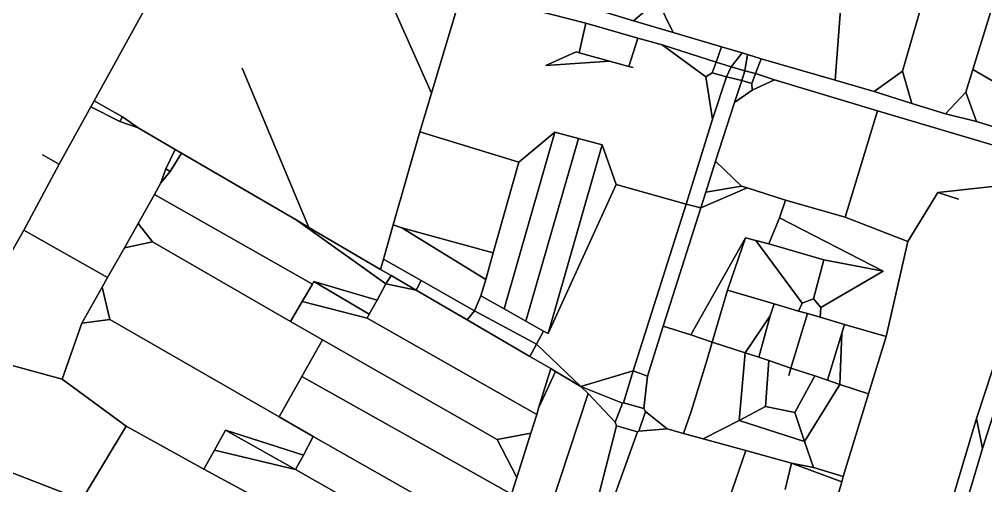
# Model space of a CAD drawing. Header units: metres. Extents: x 327752 to 330295, y 2791504 to 2794271.
# Drawn here: x 328737 to 329452, y 2792844 to 2793189 of the extents above; entities that cross this region are included whole.
import ezdxf

# ---------------------------------------------------------------- set-up
doc = ezdxf.new("R2010")
doc.units = ezdxf.units.M

msp = doc.modelspace()

# ---------------------------------------------------------------- linework, layer by layer
for p, q in [((328849.05, 2793231.64), (328792.1, 2793128.47)), ((328792.1, 2793128.47), (328849.05, 2793231.64)), ((329390.12, 2793150.34), (329413.78, 2793232.14)), ((329413.78, 2793232.14), (329390.12, 2793150.34)), ((329041.55, 2793134.05), (328999.44, 2793229.22)), ((328999.44, 2793229.22), (329041.55, 2793134.05)), ((329064.16, 2793209.38), (329041.55, 2793134.05)), ((329041.55, 2793134.05), (329064.16, 2793209.38)), ((329064.16, 2793209.38), (329155.87, 2793185.84)), ((329155.87, 2793185.84), (329064.16, 2793209.38)), ((329442.08, 2793151.47), (329460.45, 2793210.48)), ((329460.45, 2793210.48), (329442.08, 2793151.47)), ((329191.18, 2793187.62), (329208.83, 2793202.57)), ((329208.83, 2793202.57), (329191.18, 2793187.62)), ((329220.3, 2793178.85), (329208.83, 2793202.57)), ((329208.83, 2793202.57), (329220.3, 2793178.85)), ((329344.79, 2793202.49), (329340.23, 2793143.67)), ((329340.23, 2793143.67), (329344.79, 2793202.49)), ((329191.18, 2793187.62), (329146.45, 2793201.09)), ((329146.45, 2793201.09), (329191.18, 2793187.62)), ((329220.3, 2793178.85), (329191.18, 2793187.62)), ((329191.18, 2793187.62), (329220.3, 2793178.85)), ((329155.87, 2793185.84), (329150.75, 2793163.93)), ((329150.75, 2793163.93), (329155.87, 2793185.84)), ((329194.33, 2793174.87), (329155.87, 2793185.84)), ((329155.87, 2793185.84), (329194.33, 2793174.87)), ((329194.33, 2793174.87), (329187.71, 2793153.82)), ((329187.71, 2793153.82), (329194.33, 2793174.87)), ((329212.34, 2793169.72), (329194.33, 2793174.87)), ((329194.33, 2793174.87), (329212.34, 2793169.72)), ((329256.06, 2793168.44), (329220.3, 2793178.85)), ((329220.3, 2793178.85), (329256.06, 2793168.44)), ((329212.34, 2793169.72), (329244.48, 2793146.06)), ((329212.34, 2793169.72), (329252.11, 2793157.03)), ((329244.48, 2793146.06), (329212.34, 2793169.72)), ((329252.11, 2793157.03), (329212.34, 2793169.72)), ((329256.06, 2793168.44), (329252.11, 2793157.03)), ((329252.11, 2793157.03), (329256.06, 2793168.44)), ((329271.39, 2793163.85), (329256.06, 2793168.44)), ((329256.06, 2793168.44), (329271.39, 2793163.85)), ((329148.58, 2793164.52), (329126.26, 2793154.47)), ((329148.58, 2793164.52), (329126.26, 2793154.47)), ((329126.26, 2793154.47), (329148.58, 2793164.52)), ((329126.26, 2793154.47), (329148.58, 2793164.52)), ((329148.58, 2793164.52), (329150.75, 2793163.93)), ((329150.75, 2793163.93), (329148.58, 2793164.52)), ((329173.3, 2793157.77), (329150.75, 2793163.93)), ((329150.75, 2793163.93), (329173.3, 2793157.77)), ((329263.43, 2793153.42), (329271.39, 2793163.85)), ((329271.39, 2793163.85), (329263.43, 2793153.42)), ((329275.41, 2793162.63), (329271.39, 2793163.85)), ((329271.39, 2793163.85), (329275.41, 2793162.63)), ((329273.5, 2793150.66), (329275.41, 2793162.63)), ((329275.41, 2793162.63), (329273.5, 2793150.66)), ((329275.41, 2793162.63), (329285.6, 2793159.58)), ((329285.6, 2793159.58), (329275.41, 2793162.63)), ((329281.37, 2793148.51), (329285.6, 2793159.58)), ((329285.6, 2793159.58), (329281.37, 2793148.51)), ((329285.6, 2793159.58), (329340.23, 2793143.67)), ((329340.23, 2793143.67), (329285.6, 2793159.58)), ((328950.79, 2793034.7), (328901.63, 2793152.55)), ((328901.63, 2793152.55), (328950.79, 2793034.7)), ((329173.3, 2793157.77), (329126.26, 2793154.47)), ((329126.26, 2793154.47), (329173.3, 2793157.77)), ((329187.71, 2793153.82), (329173.3, 2793157.77)), ((329173.3, 2793157.77), (329187.71, 2793153.82)), ((329190.84, 2793152.99), (329187.71, 2793153.82)), ((329187.71, 2793153.82), (329190.84, 2793152.99)), ((329190.84, 2793152.99), (329190.84, 2793152.99)), ((329190.84, 2793152.99), (329190.84, 2793152.99)), ((329252.11, 2793157.03), (329249.21, 2793149.19)), ((329249.21, 2793149.19), (329252.11, 2793157.03)), ((329263.43, 2793153.42), (329252.11, 2793157.03)), ((329252.11, 2793157.03), (329263.43, 2793153.42)), ((329263.43, 2793153.42), (329259.85, 2793146.1)), ((329259.85, 2793146.1), (329263.43, 2793153.42)), ((329273.5, 2793150.66), (329263.43, 2793153.42)), ((329263.43, 2793153.42), (329273.5, 2793150.66)), ((329244.48, 2793146.06), (329249.21, 2793149.19)), ((329249.21, 2793149.19), (329244.48, 2793146.06)), ((329244.48, 2793146.06), (329249.41, 2793114.71)), ((329249.41, 2793114.71), (329244.48, 2793146.06)), ((329259.85, 2793146.1), (329249.21, 2793149.19)), ((329249.21, 2793149.19), (329259.85, 2793146.1)), ((329249.41, 2793114.71), (329259.85, 2793146.1)), ((329259.85, 2793146.1), (329249.41, 2793114.71)), ((329271.28, 2793143.34), (329259.85, 2793146.1)), ((329259.85, 2793146.1), (329271.28, 2793143.34)), ((329271.28, 2793143.34), (329273.5, 2793150.66)), ((329273.5, 2793150.66), (329271.28, 2793143.34)), ((329273.5, 2793150.66), (329281.37, 2793148.51)), ((329281.37, 2793148.51), (329273.5, 2793150.66)), ((329281.37, 2793148.51), (329278.58, 2793141.19)), ((329278.58, 2793141.19), (329281.37, 2793148.51)), ((329281.37, 2793148.51), (329295.44, 2793144.04)), ((329295.44, 2793144.04), (329281.37, 2793148.51)), ((329369, 2793135.28), (329390.12, 2793150.34)), ((329390.12, 2793150.34), (329369, 2793135.28)), ((329396.95, 2793126.5), (329390.12, 2793150.34)), ((329390.12, 2793150.34), (329396.95, 2793126.5)), ((329436.92, 2793134.9), (329442.08, 2793151.47)), ((329442.08, 2793151.47), (329436.92, 2793134.9)), ((329442.08, 2793151.47), (329504.14, 2793115.58)), ((329504.14, 2793115.58), (329442.08, 2793151.47)), ((329265.86, 2793127.07), (329271.28, 2793143.34)), ((329271.28, 2793143.34), (329265.86, 2793127.07)), ((329271.28, 2793143.34), (329278.58, 2793141.19)), ((329278.58, 2793141.19), (329271.28, 2793143.34)), ((329278.81, 2793136.19), (329278.58, 2793141.19)), ((329278.58, 2793141.19), (329278.81, 2793136.19)), ((329278.81, 2793136.19), (329295.44, 2793144.04)), ((329295.44, 2793144.04), (329278.81, 2793136.19)), ((329295.44, 2793144.04), (329371.48, 2793120.9)), ((329371.48, 2793120.9), (329295.44, 2793144.04)), ((329340.23, 2793143.67), (329369, 2793135.28)), ((329369, 2793135.28), (329340.23, 2793143.67)), ((329041.55, 2793134.05), (329032.99, 2793105.53)), ((329032.99, 2793105.53), (329041.55, 2793134.05)), ((329265.86, 2793127.07), (329278.81, 2793136.19)), ((329278.81, 2793136.19), (329265.86, 2793127.07)), ((329396.95, 2793126.5), (329369, 2793135.28)), ((329369, 2793135.28), (329396.95, 2793126.5)), ((329421.81, 2793118.86), (329436.92, 2793134.9)), ((329436.92, 2793134.9), (329421.81, 2793118.86)), ((329444.88, 2793112.97), (329436.92, 2793134.9)), ((329436.92, 2793134.9), (329444.88, 2793112.97)), ((328766.25, 2793081.49), (328789.64, 2793124.03)), ((328789.64, 2793124.03), (328766.25, 2793081.49)), ((328792.1, 2793128.47), (328789.64, 2793124.03)), ((328789.64, 2793124.03), (328792.1, 2793128.47)), ((328811.1, 2793112.96), (328789.64, 2793124.03)), ((328789.64, 2793124.03), (328811.1, 2793112.96)), ((328812.91, 2793116.46), (328792.1, 2793128.47)), ((328792.1, 2793128.47), (328812.91, 2793116.46)), ((329265.86, 2793127.07), (329251.75, 2793083.6)), ((329251.75, 2793083.6), (329265.86, 2793127.07)), ((329421.81, 2793118.86), (329396.95, 2793126.5)), ((329396.95, 2793126.5), (329421.81, 2793118.86)), ((328811.1, 2793112.96), (328812.91, 2793116.46)), ((328812.91, 2793116.46), (328811.1, 2793112.96)), ((328824.6, 2793108.44), (328812.91, 2793116.46)), ((328812.91, 2793116.46), (328824.6, 2793108.44)), ((329347.54, 2793042.3), (329371.48, 2793120.9)), ((329371.48, 2793120.9), (329347.54, 2793042.3)), ((329505.07, 2793081.43), (329371.48, 2793120.9)), ((329371.48, 2793120.9), (329505.07, 2793081.43)), ((329444.88, 2793112.97), (329421.81, 2793118.86)), ((329421.81, 2793118.86), (329444.88, 2793112.97)), ((328824.6, 2793108.44), (328811.1, 2793112.96)), ((328811.1, 2793112.96), (328824.6, 2793108.44)), ((329249.41, 2793114.71), (329229.99, 2793051.9)), ((329229.99, 2793051.9), (329249.41, 2793114.71)), ((329507.82, 2793093.57), (329444.88, 2793112.97)), ((329444.88, 2793112.97), (329507.82, 2793093.57)), ((328824.6, 2793108.44), (328852.01, 2793092.43)), ((328852.01, 2793092.43), (328824.6, 2793108.44)), ((329013.29, 2793036.61), (329032.99, 2793105.53)), ((329032.99, 2793105.53), (329013.29, 2793036.61)), ((329106.13, 2793083.08), (329032.99, 2793105.53)), ((329032.99, 2793105.53), (329106.13, 2793083.08)), ((329095.28, 2792974.41), (329132.82, 2793105.3)), ((329132.82, 2793105.3), (329095.28, 2792974.41)), ((329132.82, 2793105.3), (329106.13, 2793083.08)), ((329106.13, 2793083.08), (329132.82, 2793105.3)), ((329132.82, 2793105.3), (329150.36, 2793100.47)), ((329150.36, 2793100.47), (329132.82, 2793105.3)), ((329111.43, 2792965.24), (329150.36, 2793100.47)), ((329150.36, 2793100.47), (329111.43, 2792965.24)), ((329127.88, 2792956.11), (329167.82, 2793095.86)), ((329167.82, 2793095.86), (329127.88, 2792956.11)), ((329167.82, 2793095.86), (329150.36, 2793100.47)), ((329150.36, 2793100.47), (329167.82, 2793095.86)), ((329167.82, 2793095.86), (329178.14, 2793066.5)), ((329178.14, 2793066.5), (329167.82, 2793095.86)), ((328766.25, 2793081.49), (328753.73, 2793088.39)), ((328753.73, 2793088.39), (328766.25, 2793081.49)), ((328852.01, 2793092.43), (328845.01, 2793078.15)), ((328845.01, 2793078.15), (328852.01, 2793092.43)), ((328856.59, 2793089.76), (328848.37, 2793075.99)), ((328848.37, 2793075.99), (328856.59, 2793089.76)), ((328852.01, 2793092.43), (328856.59, 2793089.76)), ((328856.59, 2793089.76), (328852.01, 2793092.43)), ((328941.43, 2793040.18), (328856.59, 2793089.76)), ((328856.59, 2793089.76), (328941.43, 2793040.18)), ((328740.1, 2793032.76), (328766.25, 2793081.49)), ((328766.25, 2793081.49), (328740.1, 2793032.76)), ((329087.32, 2793015.87), (329106.13, 2793083.08)), ((329106.13, 2793083.08), (329087.32, 2793015.87)), ((329251.75, 2793083.6), (329244.51, 2793060.68)), ((329244.51, 2793060.68), (329251.75, 2793083.6)), ((329251.75, 2793083.6), (329271.07, 2793065.31)), ((329271.07, 2793065.31), (329251.75, 2793083.6)), ((328841.45, 2793067.64), (328845.01, 2793078.15)), ((328845.01, 2793078.15), (328841.45, 2793067.64)), ((328841.45, 2793067.64), (328848.37, 2793075.99)), ((328848.37, 2793075.99), (328841.45, 2793067.64)), ((328848.37, 2793075.99), (328845.01, 2793078.15)), ((328845.01, 2793078.15), (328848.37, 2793075.99)), ((328836.63, 2793059.09), (328841.45, 2793067.64)), ((328841.45, 2793067.64), (328836.63, 2793059.09)), ((329127.88, 2792956.11), (329178.14, 2793066.5)), ((329178.14, 2793066.5), (329127.88, 2792956.11)), ((329178.14, 2793066.5), (329229.99, 2793051.9)), ((329229.99, 2793051.9), (329178.14, 2793066.5)), ((329416.31, 2793060.46), (329490.29, 2793068.76)), ((329490.29, 2793068.76), (329416.31, 2793060.46)), ((328824.55, 2793037.64), (328836.63, 2793059.09)), ((328836.63, 2793059.09), (328824.55, 2793037.64)), ((328953.54, 2792992.78), (328836.63, 2793059.09)), ((328836.63, 2793059.09), (328953.54, 2792992.78)), ((329240.92, 2793049.11), (329275.19, 2793063.99)), ((329275.19, 2793063.99), (329240.92, 2793049.11)), ((329240.92, 2793049.11), (329244.51, 2793060.68)), ((329244.51, 2793060.68), (329240.92, 2793049.11)), ((329244.51, 2793060.68), (329271.07, 2793065.31)), ((329271.07, 2793065.31), (329244.51, 2793060.68)), ((329275.19, 2793063.99), (329271.07, 2793065.31)), ((329271.07, 2793065.31), (329275.19, 2793063.99)), ((329303.52, 2793054.94), (329275.19, 2793063.99)), ((329275.19, 2793063.99), (329303.52, 2793054.94)), ((329393.91, 2793024.16), (329416.31, 2793060.46)), ((329416.31, 2793060.46), (329393.91, 2793024.16)), ((329416.31, 2793060.46), (329431.58, 2793055.52)), ((329431.58, 2793055.52), (329416.31, 2793060.46)), ((329190.82, 2792928.52), (329229.99, 2793051.9)), ((329229.99, 2793051.9), (329190.82, 2792928.52)), ((329229.99, 2793051.9), (329240.92, 2793049.11)), ((329240.92, 2793049.11), (329229.99, 2793051.9)), ((329299.11, 2793041.71), (329303.52, 2793054.94)), ((329303.52, 2793054.94), (329299.11, 2793041.71)), ((329347.54, 2793042.3), (329303.52, 2793054.94)), ((329303.52, 2793054.94), (329347.54, 2793042.3)), ((329431.58, 2793055.52), (329431.58, 2793055.52)), ((329431.58, 2793055.52), (329431.58, 2793055.52)), ((329213.01, 2792961.56), (329240.92, 2793049.11)), ((329240.92, 2793049.11), (329213.01, 2792961.56)), ((328814.44, 2793019.69), (328824.55, 2793037.64)), ((328824.55, 2793037.64), (328814.44, 2793019.69)), ((328835.16, 2793024.12), (328824.55, 2793037.64)), ((328824.55, 2793037.64), (328835.16, 2793024.12)), ((329007.95, 2792993.04), (328941.43, 2793040.18)), ((328950.79, 2793034.7), (328941.43, 2793040.18)), ((328941.43, 2793040.18), (328950.79, 2793034.7)), ((328941.43, 2793040.18), (329007.95, 2792993.04)), ((329299.11, 2793041.71), (329291.14, 2793022.51)), ((329291.14, 2793022.51), (329299.11, 2793041.71)), ((329375.84, 2793002.42), (329299.11, 2793041.71)), ((329299.11, 2793041.71), (329375.84, 2793002.42)), ((329393.91, 2793024.16), (329347.54, 2793042.3)), ((329347.54, 2793042.3), (329393.91, 2793024.16)), ((328705.52, 2792971.87), (328740.1, 2793032.76)), ((328740.1, 2793032.76), (328705.52, 2792971.87)), ((328801.95, 2792997.51), (328740.1, 2793032.76)), ((328740.1, 2793032.76), (328801.95, 2792997.51)), ((329004, 2793003.62), (328950.79, 2793034.7)), ((328950.79, 2793034.7), (329004, 2793003.62)), ((329006.16, 2793011.17), (329013.29, 2793036.61)), ((329013.29, 2793036.61), (329006.16, 2793011.17)), ((329019.6, 2793034.33), (329013.29, 2793036.61)), ((329013.29, 2793036.61), (329019.6, 2793034.33)), ((329081.81, 2792996.21), (329019.6, 2793034.33)), ((329087.32, 2793015.87), (329019.6, 2793034.33)), ((329019.6, 2793034.33), (329087.32, 2793015.87)), ((329019.6, 2793034.33), (329081.81, 2792996.21)), ((328835.16, 2793024.12), (328814.44, 2793019.69)), ((328814.44, 2793019.69), (328835.16, 2793024.12)), ((328937.25, 2792964.97), (328835.16, 2793024.12)), ((328835.16, 2793024.12), (328937.25, 2792964.97)), ((329233.43, 2792955.11), (329273.87, 2793027.03)), ((329273.87, 2793027.03), (329233.43, 2792955.11)), ((329260.63, 2792988.16), (329273.87, 2793027.03)), ((329273.87, 2793027.03), (329260.63, 2792988.16)), ((329273.87, 2793027.03), (329281.51, 2793025.04)), ((329281.51, 2793025.04), (329273.87, 2793027.03)), ((329291.14, 2793022.51), (329281.51, 2793025.04)), ((329281.51, 2793025.04), (329291.14, 2793022.51)), ((329281.51, 2793025.04), (329315.75, 2792978.5)), ((329315.75, 2792978.5), (329281.51, 2793025.04)), ((329393.91, 2793024.16), (329377.91, 2792953.86)), ((329377.91, 2792953.86), (329393.91, 2793024.16)), ((328801.95, 2792997.51), (328814.44, 2793019.69)), ((328814.44, 2793019.69), (328801.95, 2792997.51)), ((329081.81, 2792996.21), (329087.32, 2793015.87)), ((329087.32, 2793015.87), (329081.81, 2792996.21)), ((329331.95, 2793010.67), (329291.14, 2793022.51)), ((329291.14, 2793022.51), (329331.95, 2793010.67)), ((329004, 2793003.62), (329006.16, 2793011.17)), ((329006.16, 2793011.17), (329004, 2793003.62)), ((329006.16, 2793011.17), (329034.02, 2792995.31)), ((329034.02, 2792995.31), (329006.16, 2793011.17)), ((329331.95, 2793010.67), (329324.35, 2792981.85)), ((329324.35, 2792981.85), (329331.95, 2793010.67)), ((329375.84, 2793002.42), (329331.95, 2793010.67)), ((329331.95, 2793010.67), (329375.84, 2793002.42)), ((329011.82, 2792999.05), (329004, 2793003.62)), ((329004, 2793003.62), (329011.82, 2792999.05)), ((329375.84, 2793002.42), (329329.55, 2792975.4)), ((329329.55, 2792975.4), (329375.84, 2793002.42)), ((328797.95, 2792990.43), (328801.95, 2792997.51)), ((328801.95, 2792997.51), (328797.95, 2792990.43)), ((328953.54, 2792992.78), (328954.64, 2792994.66)), ((328954.64, 2792994.66), (328953.54, 2792992.78)), ((328995.61, 2792970.38), (328954.64, 2792994.66)), ((329001.38, 2792980.93), (328954.64, 2792994.66)), ((328954.64, 2792994.66), (328995.61, 2792970.38)), ((328954.64, 2792994.66), (329001.38, 2792980.93)), ((329011.82, 2792999.05), (329007.95, 2792993.04)), ((329007.95, 2792993.04), (329011.82, 2792999.05)), ((329011.82, 2792999.05), (329030.19, 2792988.31)), ((329030.19, 2792988.31), (329011.82, 2792999.05)), ((329030.19, 2792988.31), (329034.02, 2792995.31)), ((329034.02, 2792995.31), (329030.19, 2792988.31)), ((329073.35, 2792972.91), (329034.02, 2792995.31)), ((329034.02, 2792995.31), (329073.35, 2792972.91)), ((329078.1, 2792984.14), (329081.81, 2792996.21)), ((329081.81, 2792996.21), (329078.1, 2792984.14)), ((328797.95, 2792990.43), (328782.95, 2792963.79)), ((328782.95, 2792963.79), (328797.95, 2792990.43)), ((328797.95, 2792990.43), (328803.73, 2792966.63)), ((328803.73, 2792966.63), (328797.95, 2792990.43)), ((328945.97, 2792979.87), (328953.54, 2792992.78)), ((328953.54, 2792992.78), (328945.97, 2792979.87)), ((329007.95, 2792993.04), (329001.38, 2792980.93)), ((329001.38, 2792980.93), (329007.95, 2792993.04)), ((329030.19, 2792988.31), (329007.95, 2792993.04)), ((329007.95, 2792993.04), (329030.19, 2792988.31)), ((329030.19, 2792988.31), (329067.99, 2792966.23)), ((329067.99, 2792966.23), (329030.19, 2792988.31)), ((329249.21, 2792949.85), (329260.63, 2792988.16)), ((329260.63, 2792988.16), (329249.21, 2792949.85)), ((329260.63, 2792988.16), (329295.18, 2792978.08)), ((329295.18, 2792978.08), (329260.63, 2792988.16)), ((328995.61, 2792970.38), (329001.38, 2792980.93)), ((329001.38, 2792980.93), (328995.61, 2792970.38)), ((329078.1, 2792984.14), (329073.35, 2792972.91)), ((329073.35, 2792972.91), (329078.1, 2792984.14)), ((329078.1, 2792984.14), (329095.28, 2792974.41)), ((329095.28, 2792974.41), (329078.1, 2792984.14)), ((329315.75, 2792978.5), (329324.35, 2792981.85)), ((329324.35, 2792981.85), (329315.75, 2792978.5)), ((329329.55, 2792975.4), (329324.35, 2792981.85)), ((329324.35, 2792981.85), (329329.55, 2792975.4)), ((328937.25, 2792964.97), (328945.97, 2792979.87)), ((328945.97, 2792979.87), (328937.25, 2792964.97)), ((328945.97, 2792979.87), (328994, 2792967.43)), ((328994, 2792967.43), (328945.97, 2792979.87)), ((329073.35, 2792972.91), (329067.99, 2792966.23)), ((329067.99, 2792966.23), (329073.35, 2792972.91)), ((329119.23, 2792948.21), (329073.35, 2792972.91)), ((329073.35, 2792972.91), (329119.23, 2792948.21)), ((329095.28, 2792974.41), (329111.43, 2792965.24)), ((329111.43, 2792965.24), (329095.28, 2792974.41)), ((329292.12, 2792969.16), (329295.18, 2792978.08)), ((329295.18, 2792978.08), (329292.12, 2792969.16)), ((329295.18, 2792978.08), (329313.17, 2792972.82)), ((329313.17, 2792972.82), (329295.18, 2792978.08)), ((329313.17, 2792972.82), (329315.75, 2792978.5)), ((329315.75, 2792978.5), (329313.17, 2792972.82)), ((329313.17, 2792972.82), (329319.84, 2792970.87)), ((329319.84, 2792970.87), (329313.17, 2792972.82)), ((329329.55, 2792975.4), (329329.16, 2792968.15)), ((329329.16, 2792968.15), (329329.55, 2792975.4)), ((329482.82, 2792977.12), (329449.35, 2792871.01)), ((329449.35, 2792871.01), (329482.82, 2792977.12)), ((328782.95, 2792963.79), (328803.73, 2792966.63)), ((328803.73, 2792966.63), (328782.95, 2792963.79)), ((328803.73, 2792966.63), (328928.94, 2792894.4)), ((328928.94, 2792894.4), (328803.73, 2792966.63)), ((328994, 2792967.43), (328995.61, 2792970.38)), ((328995.61, 2792970.38), (328994, 2792967.43)), ((329119.48, 2792896.29), (328994, 2792967.43)), ((328994, 2792967.43), (329119.48, 2792896.29)), ((329067.99, 2792966.23), (329114.39, 2792939.11)), ((329114.39, 2792939.11), (329067.99, 2792966.23)), ((329273.67, 2792941.98), (329292.12, 2792969.16)), ((329292.12, 2792969.16), (329273.67, 2792941.98)), ((329283.83, 2792938.57), (329292.12, 2792969.16)), ((329292.12, 2792969.16), (329283.83, 2792938.57)), ((329307.57, 2792930.63), (329319.84, 2792970.87)), ((329319.84, 2792970.87), (329307.57, 2792930.63)), ((329329.16, 2792968.15), (329319.84, 2792970.87)), ((329319.84, 2792970.87), (329329.16, 2792968.15)), ((329347.12, 2792962.91), (329329.16, 2792968.15)), ((329329.16, 2792968.15), (329347.12, 2792962.91)), ((328782.95, 2792963.79), (328768.34, 2792922.26)), ((328768.34, 2792922.26), (328782.95, 2792963.79)), ((328937.25, 2792964.97), (328961.09, 2792951.4)), ((328961.09, 2792951.4), (328937.25, 2792964.97)), ((329111.43, 2792965.24), (329124.46, 2792958.01)), ((329124.46, 2792958.01), (329111.43, 2792965.24)), ((329201.5, 2792924.65), (329213.01, 2792961.56)), ((329213.01, 2792961.56), (329201.5, 2792924.65)), ((329233.43, 2792955.11), (329213.01, 2792961.56)), ((329213.01, 2792961.56), (329233.43, 2792955.11)), ((329345.21, 2792956.53), (329347.12, 2792962.91)), ((329347.12, 2792962.91), (329345.21, 2792956.53)), ((329377.91, 2792953.86), (329347.12, 2792962.91)), ((329347.12, 2792962.91), (329377.91, 2792953.86)), ((329444.86, 2792893.2), (329467.98, 2792964.06)), ((329467.98, 2792964.06), (329444.86, 2792893.2)), ((328961.09, 2792951.4), (328945.77, 2792924.44)), ((328945.77, 2792924.44), (328961.09, 2792951.4)), ((328961.09, 2792951.4), (329090.31, 2792877.81)), ((329090.31, 2792877.81), (328961.09, 2792951.4)), ((329119.23, 2792948.21), (329124.46, 2792958.01)), ((329124.46, 2792958.01), (329119.23, 2792948.21)), ((329127.88, 2792956.11), (329124.46, 2792958.01)), ((329124.46, 2792958.01), (329127.88, 2792956.11)), ((329249.21, 2792949.85), (329233.43, 2792955.11)), ((329233.43, 2792955.11), (329249.21, 2792949.85)), ((329334.57, 2792921.59), (329345.21, 2792956.53)), ((329345.21, 2792956.53), (329334.57, 2792921.59)), ((329343.74, 2792918.52), (329345.21, 2792956.53)), ((329345.21, 2792956.53), (329343.74, 2792918.52)), ((329377.91, 2792953.86), (329364.97, 2792911.5)), ((329364.97, 2792911.5), (329377.91, 2792953.86)), ((329119.23, 2792948.21), (329114.39, 2792939.11)), ((329114.39, 2792939.11), (329119.23, 2792948.21)), ((329152.2, 2792917.02), (329119.23, 2792948.21)), ((329119.23, 2792948.21), (329152.2, 2792917.02)), ((329245.55, 2792936.85), (329249.21, 2792949.85)), ((329249.21, 2792949.85), (329245.55, 2792936.85)), ((329249.21, 2792949.85), (329273.67, 2792941.98)), ((329273.67, 2792941.98), (329249.21, 2792949.85)), ((328690.07, 2792943.73), (328768.34, 2792922.26)), ((328768.34, 2792922.26), (328690.07, 2792943.73)), ((329114.39, 2792939.11), (329129.86, 2792930.2)), ((329129.86, 2792930.2), (329114.39, 2792939.11)), ((329273.67, 2792941.98), (329269.29, 2792891.84)), ((329269.29, 2792891.84), (329273.67, 2792941.98)), ((329273.67, 2792941.98), (329283.83, 2792938.57)), ((329283.83, 2792938.57), (329273.67, 2792941.98)), ((329291.23, 2792936.1), (329283.83, 2792938.57)), ((329283.83, 2792938.57), (329291.23, 2792936.1)), ((329129.86, 2792930.2), (329120.79, 2792900.84)), ((329120.79, 2792900.84), (329129.86, 2792930.2)), ((329133.46, 2792928.08), (329129.86, 2792930.2)), ((329129.86, 2792930.2), (329133.46, 2792928.08)), ((329233.66, 2792898.52), (329245.55, 2792936.85)), ((329233.66, 2792898.52), (329245.55, 2792936.85)), ((329245.55, 2792936.85), (329233.66, 2792898.52)), ((329245.55, 2792936.85), (329233.66, 2792898.52)), ((329288.71, 2792902.25), (329291.23, 2792936.1)), ((329291.23, 2792936.1), (329288.71, 2792902.25)), ((329307.57, 2792930.63), (329291.23, 2792936.1)), ((329291.23, 2792936.1), (329307.57, 2792930.63)), ((329307.57, 2792930.63), (329306.02, 2792925.05)), ((329306.02, 2792925.05), (329307.57, 2792930.63)), ((329325.1, 2792924.76), (329307.57, 2792930.63)), ((329307.57, 2792930.63), (329325.1, 2792924.76)), ((328928.94, 2792894.4), (328945.77, 2792924.44)), ((328945.77, 2792924.44), (328928.94, 2792894.4)), ((329100.73, 2792837.25), (328945.77, 2792924.44)), ((328945.77, 2792924.44), (329100.73, 2792837.25)), ((329133.46, 2792928.08), (329120.79, 2792900.84)), ((329120.79, 2792900.84), (329133.46, 2792928.08)), ((329152.2, 2792917.02), (329133.46, 2792928.08)), ((329133.46, 2792928.08), (329152.2, 2792917.02)), ((329190.82, 2792928.52), (329152.2, 2792917.02)), ((329152.2, 2792917.02), (329190.82, 2792928.52)), ((329183.71, 2792904.89), (329190.82, 2792928.52)), ((329190.82, 2792928.52), (329183.71, 2792904.89)), ((329190.82, 2792928.52), (329201.5, 2792924.65)), ((329201.5, 2792924.65), (329190.82, 2792928.52)), ((329198.79, 2792900.63), (329201.5, 2792924.65)), ((329201.5, 2792924.65), (329198.79, 2792900.63)), ((329325.1, 2792924.76), (329310.34, 2792897.69)), ((329310.34, 2792897.69), (329325.1, 2792924.76)), ((329325.1, 2792924.76), (329334.57, 2792921.59)), ((329334.57, 2792921.59), (329325.1, 2792924.76)), ((328815.82, 2792887.59), (328768.34, 2792922.26)), ((328768.34, 2792922.26), (328815.82, 2792887.59)), ((329182.94, 2792904.49), (329152.2, 2792917.02)), ((329157.58, 2792911.8), (329152.2, 2792917.02)), ((329152.2, 2792917.02), (329157.58, 2792911.8)), ((329152.2, 2792917.02), (329182.94, 2792904.49)), ((329317.56, 2792876.24), (329343.74, 2792918.52)), ((329343.74, 2792918.52), (329317.56, 2792876.24)), ((329334.57, 2792921.59), (329343.74, 2792918.52)), ((329343.74, 2792918.52), (329334.57, 2792921.59)), ((329343.74, 2792918.52), (329364.97, 2792911.5)), ((329364.97, 2792911.5), (329343.74, 2792918.52)), ((329157.58, 2792911.8), (329124.87, 2792812.78)), ((329124.87, 2792812.78), (329157.58, 2792911.8)), ((329177.38, 2792890.58), (329157.58, 2792911.8)), ((329157.58, 2792911.8), (329177.38, 2792890.58)), ((329364.97, 2792911.5), (329346.3, 2792850.41)), ((329346.3, 2792850.41), (329364.97, 2792911.5)), ((329182.94, 2792904.49), (329177.38, 2792890.58)), ((329177.38, 2792890.58), (329182.94, 2792904.49)), ((329183.71, 2792904.89), (329182.94, 2792904.49)), ((329182.94, 2792904.49), (329183.71, 2792904.89)), ((329183.71, 2792904.89), (329198.79, 2792900.63)), ((329198.79, 2792900.63), (329183.71, 2792904.89)), ((329288.71, 2792902.25), (329269.29, 2792891.84)), ((329269.29, 2792891.84), (329288.71, 2792902.25)), ((329310.34, 2792897.69), (329288.71, 2792902.25)), ((329288.71, 2792902.25), (329310.34, 2792897.69)), ((328954.16, 2792880.05), (328928.94, 2792894.4)), ((328928.94, 2792894.4), (328954.16, 2792880.05)), ((329115.09, 2792882.46), (329119.48, 2792896.29)), ((329119.48, 2792896.29), (329115.09, 2792882.46)), ((329119.48, 2792896.29), (329120.79, 2792900.84)), ((329120.79, 2792900.84), (329119.48, 2792896.29)), ((329199.88, 2792898.53), (329195, 2792883.98)), ((329195, 2792883.98), (329199.88, 2792898.53)), ((329198.79, 2792900.63), (329199.88, 2792898.53)), ((329199.88, 2792898.53), (329198.79, 2792900.63)), ((329199.88, 2792898.53), (329215.98, 2792885.54)), ((329215.98, 2792885.54), (329199.88, 2792898.53)), ((329227.96, 2792882.23), (329233.66, 2792898.52)), ((329233.66, 2792898.52), (329227.96, 2792882.23)), ((329310.34, 2792897.69), (329317.56, 2792876.24)), ((329317.56, 2792876.24), (329310.34, 2792897.69)), ((328815.82, 2792887.59), (328782.98, 2792832.98)), ((328782.98, 2792832.98), (328815.82, 2792887.59)), ((328873.27, 2792855.81), (328815.82, 2792887.59)), ((328815.82, 2792887.59), (328873.27, 2792855.81)), ((329178.6, 2792887.92), (329158.26, 2792809.15)), ((329158.26, 2792809.15), (329178.6, 2792887.92)), ((329177.38, 2792890.58), (329178.6, 2792887.92)), ((329178.6, 2792887.92), (329177.38, 2792890.58)), ((329178.6, 2792887.92), (329194.13, 2792883.5)), ((329194.13, 2792883.5), (329178.6, 2792887.92)), ((329242.66, 2792878.17), (329269.29, 2792891.84)), ((329269.29, 2792891.84), (329242.66, 2792878.17)), ((329317.56, 2792876.24), (329269.29, 2792891.84)), ((329269.29, 2792891.84), (329317.56, 2792876.24)), ((329414.46, 2792792.36), (329444.86, 2792893.2)), ((329444.86, 2792893.2), (329414.46, 2792792.36)), ((329444.86, 2792893.2), (329449.35, 2792871.01)), ((329449.35, 2792871.01), (329444.86, 2792893.2)), ((328889.24, 2792884.6), (328881.1, 2792869.92)), ((328881.1, 2792869.92), (328889.24, 2792884.6)), ((328946.82, 2792866), (328889.24, 2792884.6)), ((328940.96, 2792855.4), (328889.24, 2792884.6)), ((328889.24, 2792884.6), (328940.96, 2792855.4)), ((328889.24, 2792884.6), (328946.82, 2792866)), ((328946.82, 2792866), (328954.16, 2792880.05)), ((328954.16, 2792880.05), (328946.82, 2792866)), ((329070.37, 2792813.97), (328954.16, 2792880.05)), ((328954.16, 2792880.05), (329070.37, 2792813.97)), ((329090.31, 2792877.81), (329115.09, 2792882.46)), ((329115.09, 2792882.46), (329090.31, 2792877.81)), ((329115.09, 2792882.46), (329104.65, 2792849.6)), ((329104.65, 2792849.6), (329115.09, 2792882.46)), ((329194.13, 2792883.5), (329169.35, 2792815.22)), ((329169.35, 2792815.22), (329194.13, 2792883.5)), ((329194.13, 2792883.5), (329195, 2792883.98)), ((329195, 2792883.98), (329194.13, 2792883.5)), ((329215.98, 2792885.54), (329195, 2792883.98)), ((329195, 2792883.98), (329215.98, 2792885.54)), ((329215.98, 2792885.54), (329227.96, 2792882.23)), ((329227.96, 2792882.23), (329215.98, 2792885.54)), ((329242.66, 2792878.17), (329227.96, 2792882.23)), ((329227.96, 2792882.23), (329242.66, 2792878.17)), ((329090.31, 2792877.81), (329104.65, 2792849.6)), ((329104.65, 2792849.6), (329090.31, 2792877.81)), ((329274.06, 2792869.5), (329242.66, 2792878.17)), ((329242.66, 2792878.17), (329274.06, 2792869.5)), ((329324.35, 2792857.07), (329317.56, 2792876.24)), ((329317.56, 2792876.24), (329324.35, 2792857.07)), ((328873.27, 2792855.81), (328881.1, 2792869.92)), ((328881.1, 2792869.92), (328873.27, 2792855.81)), ((328940.96, 2792855.4), (328881.1, 2792869.92)), ((328881.1, 2792869.92), (328940.96, 2792855.4)), ((328946.82, 2792866), (328940.96, 2792855.4)), ((328940.96, 2792855.4), (328946.82, 2792866)), ((329261.92, 2792833.9), (329274.06, 2792869.5)), ((329274.06, 2792869.5), (329261.92, 2792833.9)), ((329274.06, 2792869.5), (329308.04, 2792860.11)), ((329308.04, 2792860.11), (329274.06, 2792869.5)), ((329449.35, 2792871.01), (329417.34, 2792763.92)), ((329417.34, 2792763.92), (329449.35, 2792871.01)), ((329308.04, 2792860.11), (329303.27, 2792840.67)), ((329303.27, 2792840.67), (329308.04, 2792860.11)), ((329345.11, 2792846.39), (329308.04, 2792860.11)), ((329308.04, 2792860.11), (329345.11, 2792846.39)), ((329308.04, 2792860.11), (329324.35, 2792857.07)), ((329324.35, 2792857.07), (329308.04, 2792860.11)), ((328725.67, 2792855.26), (328782.98, 2792832.98)), ((328782.98, 2792832.98), (328725.67, 2792855.26)), ((328916.06, 2792832.59), (328873.27, 2792855.81)), ((328873.27, 2792855.81), (328916.06, 2792832.59)), ((329082.58, 2792775.42), (328940.96, 2792855.4)), ((328940.96, 2792855.4), (329082.58, 2792775.42)), ((329324.35, 2792857.07), (329346.3, 2792850.41)), ((329346.3, 2792850.41), (329324.35, 2792857.07)), ((329100.73, 2792837.25), (329104.65, 2792849.6)), ((329104.65, 2792849.6), (329100.73, 2792837.25)), ((329337.55, 2792820.99), (329345.11, 2792846.39)), ((329345.11, 2792846.39), (329337.55, 2792820.99)), ((329345.11, 2792846.39), (329346.3, 2792850.41)), ((329346.3, 2792850.41), (329345.11, 2792846.39))]:
    msp.add_line(p, q)

doc.saveas('drawing.dxf')
